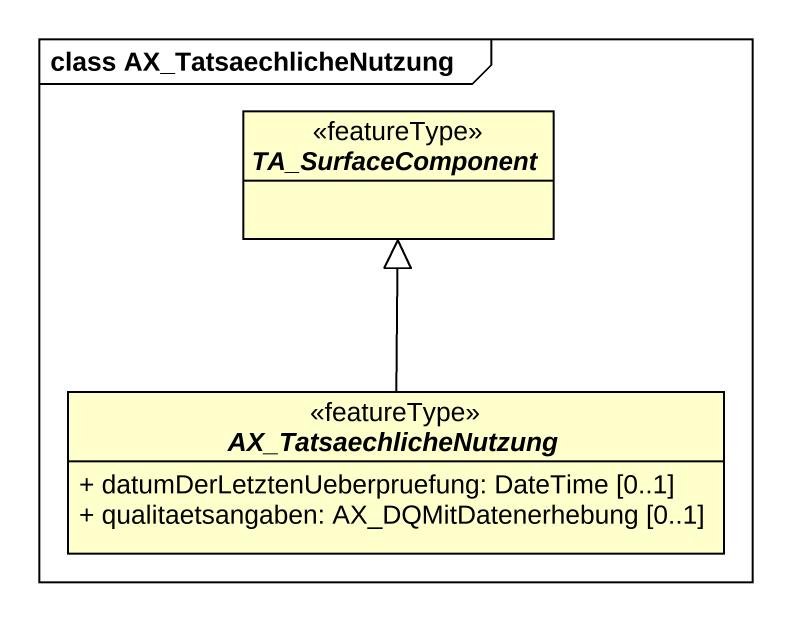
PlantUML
@startuml
mainframe class AX_TatsaechlicheNutzung
hide circle
hide empty members
skinparam classAttributeIconSize 0
abstract class TA_SurfaceComponent <<featureType>>
abstract class AX_TatsaechlicheNutzung <<featureType>> {
  + datumDerLetztenUeberpruefung: DateTime [0..1]
  + qualitaetsangaben: AX_DQMitDatenerhebung [0..1]
}
AX_TatsaechlicheNutzung -up-|> TA_SurfaceComponent
@enduml
